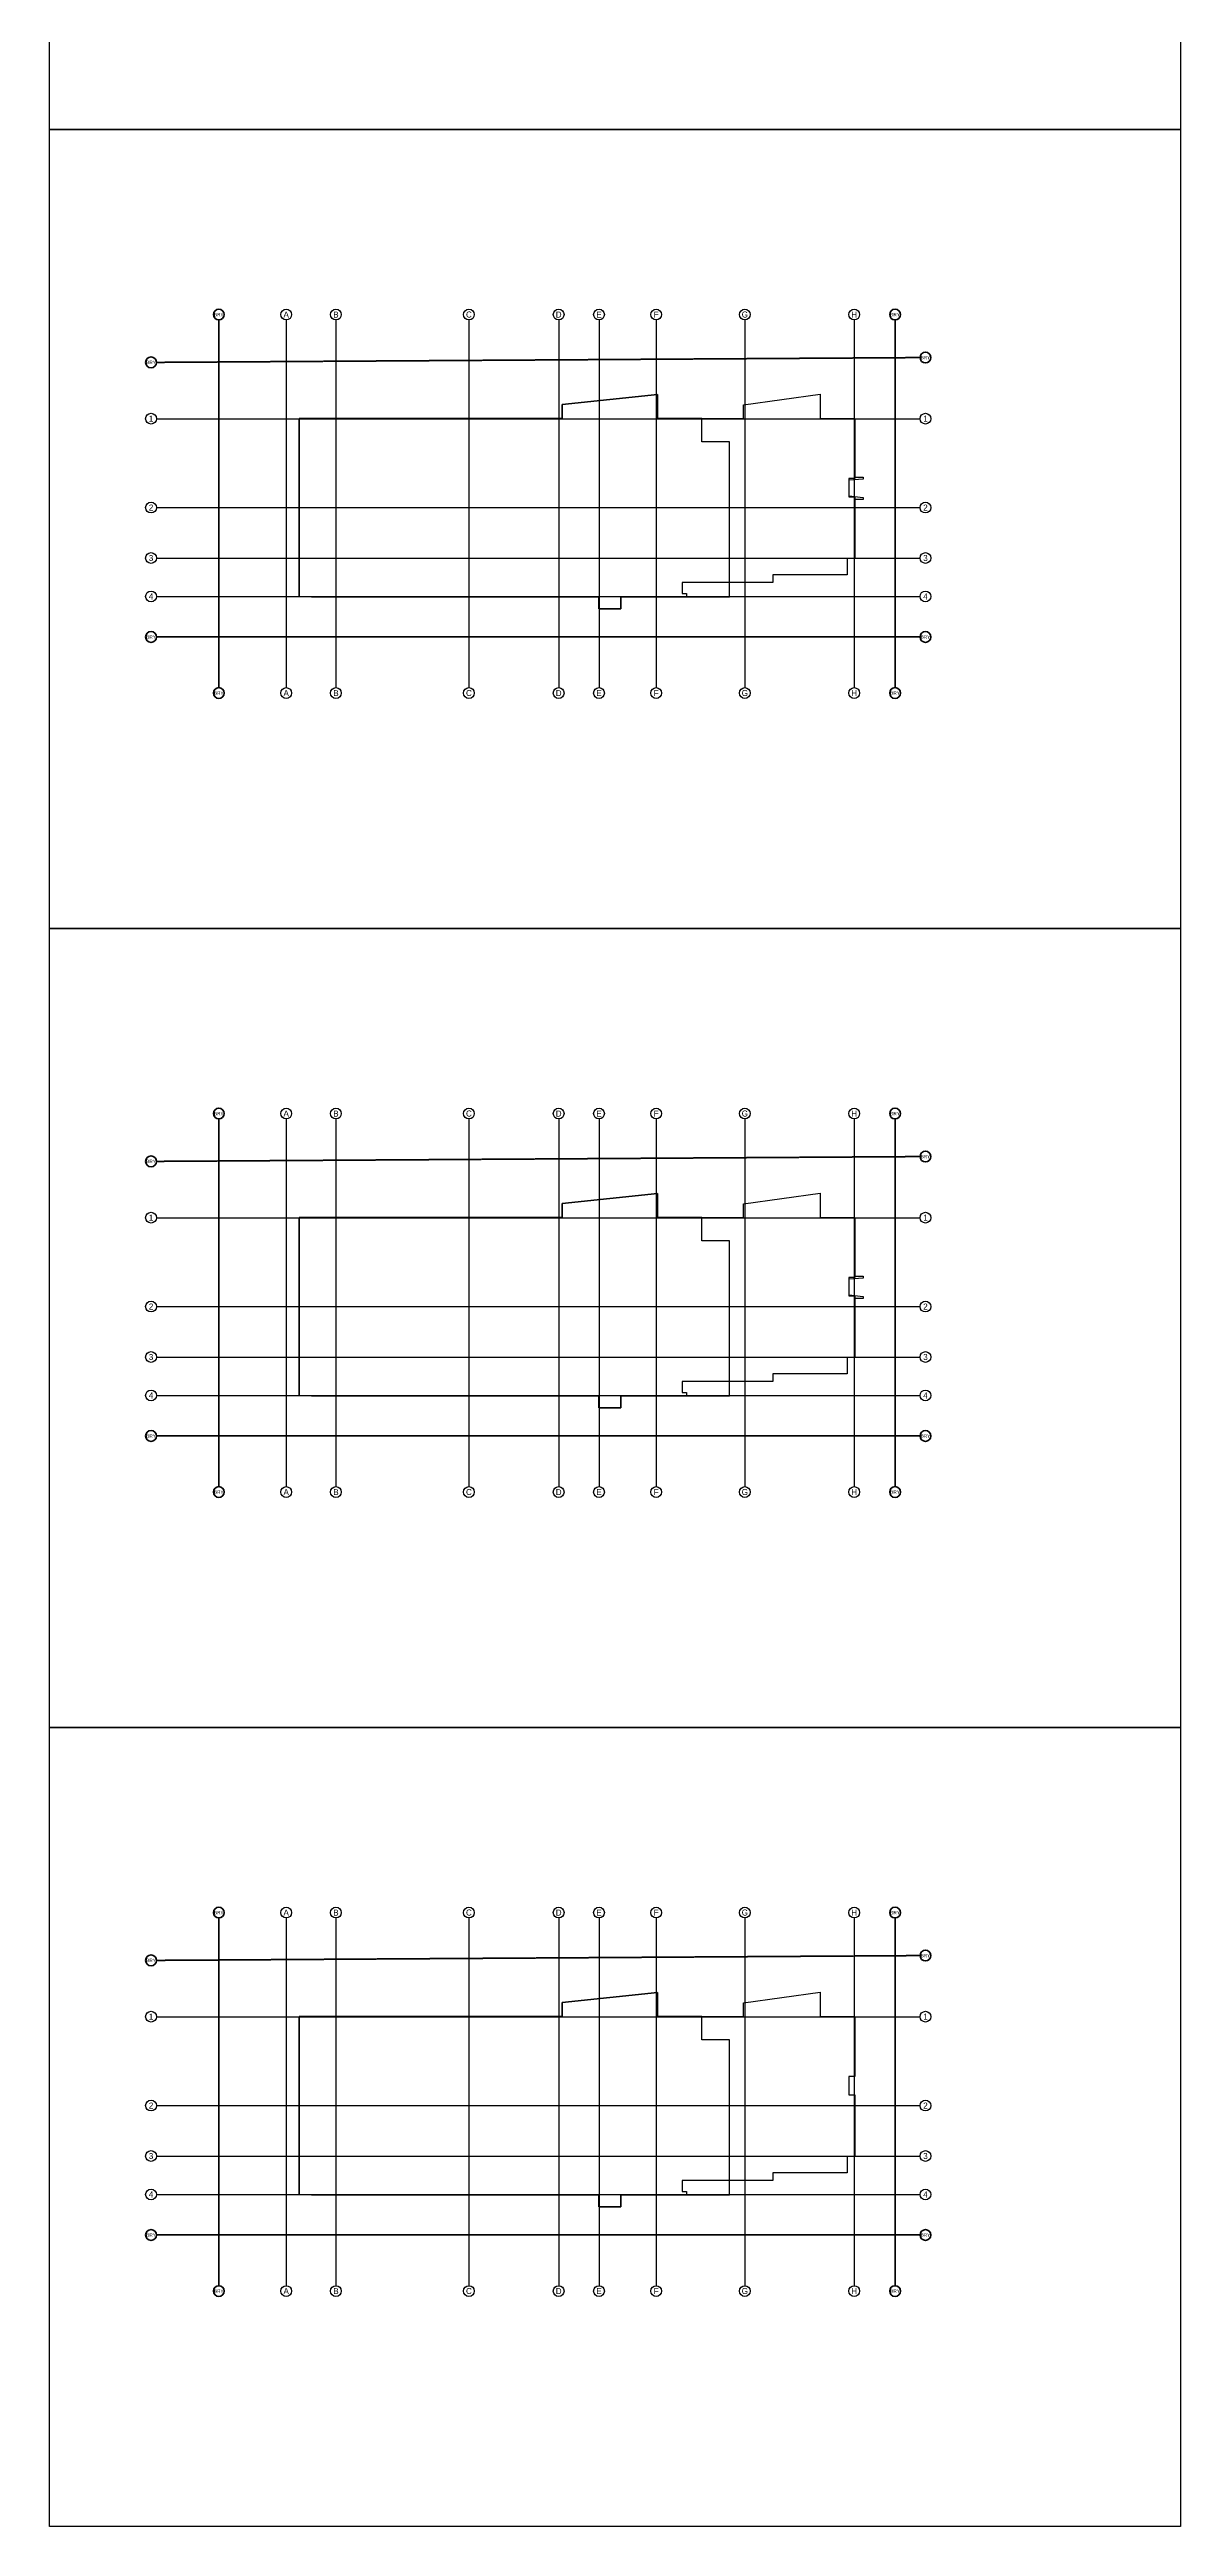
# Model space of a CAD drawing. Header units: millimetres. Extents: x -881708 to -119807, y 0 to 594021.
# Drawn here: x -881708 to -797600, y 118804 to 302951 of the extents above; entities that cross this region are included whole.
import ezdxf

# ---------------------------------------------------------------- set-up
doc = ezdxf.new("R2010")
doc.units = ezdxf.units.MM
doc.linetypes.add('ACAD_ISO02W100', pattern=[15, 12, -3])
for name, color, linetype in [('04 - Level Four-Six', 112, 'CONTINUOUS'), ('07 - Level Seven', 140, 'CONTINUOUS'), ('08 - Level Eight', 30, 'CONTINUOUS'), ('Grid Lines', 1, 'CONTINUOUS'), ('Images [2017.10.24]', 252, 'CONTINUOUS')]:
    doc.layers.add(name, color=color, linetype=linetype)
doc.styles.add('Waco', font='vrinda.ttf', dxfattribs={"height": 250})
picture_1 = doc.add_image_def('image22.tif', size_in_pixel=(9934, 7016))
picture_2 = doc.add_image_def('image23.tif', size_in_pixel=(9934, 7016))
picture_3 = doc.add_image_def('image24.tif', size_in_pixel=(9934, 7016))
picture_4 = doc.add_image_def('image25.tif', size_in_pixel=(9934, 7016))

msp = doc.modelspace()

# ---------------------------------------------------------------- linework, layer by layer
at = {"layer": '04 - Level Four-Six'}
for points in [[(-824405.4, 277329.1), (-824405.4, 275525.2), (-821821.5, 275525.2), (-821821.5, 271163.6), (-821199.4, 271163.6), (-821199.4, 271016.2), (-822257.1, 270923.9), (-822257.1, 269771.8), (-821199.4, 269636.5), (-821199.4, 269501.9), (-821821.5, 269501.9), (-821821.5, 265101.4), (-822382.2, 265101.4), (-822382.2, 263896.6), (-827920, 263896.6), (-827920, 263321.8), (-834651.2, 263321.8), (-834651.2, 262521.1), (-834348.7, 262521.1), (-834348.7, 262259.4), (-839214.4, 262259.4), (-839214.4, 261361.1), (-840857.2, 261361.1), (-840857.2, 262259.4), (-863133.8, 262259.4), (-863133.8, 275525.2), (-843576.8, 275525.2), (-843576.8, 276550.6), (-836488.4, 277311.1), (-836488.4, 275525.2), (-830090.9, 275525.2), (-830090.9, 276534.5)], [(-824405.4, 217927.7), (-824405.4, 216123.8), (-821821.5, 216123.8), (-821821.5, 211762.2), (-821199.4, 211762.2), (-821199.4, 211614.8), (-822257.1, 211522.4), (-822257.1, 210370.4), (-821199.4, 210235.1), (-821199.4, 210100.5), (-821821.5, 210100.5), (-821821.5, 205700), (-822382.2, 205700), (-822382.2, 204495.1), (-827920, 204495.1), (-827920, 203920.4), (-834651.2, 203920.4), (-834651.2, 203119.7), (-834348.7, 203119.7), (-834348.7, 202858), (-839214.4, 202858), (-839214.4, 201959.7), (-840857.2, 201959.7), (-840857.2, 202858), (-863133.8, 202858), (-863133.8, 216123.8), (-843576.8, 216123.8), (-843576.8, 217149.1), (-836488.4, 217909.7), (-836488.4, 216123.8), (-830090.9, 216123.8), (-830090.9, 217133.1)]]:
    msp.add_lwpolyline(points, close=True, dxfattribs=at)
at = {"layer": '07 - Level Seven'}
for points in [[(-863133.8, 275525.2), (-843576.8, 275525.2), (-843576.8, 276550.6), (-836488.4, 277311.1), (-836488.4, 275525.2), (-830090.9, 275525.2), (-830090.9, 276534.5), (-824405.4, 277329.1), (-824405.4, 275525.2), (-821821.5, 275525.2), (-821821.5, 271052.8), (-822257.1, 271052.8), (-822257.1, 269692.1), (-821821.5, 269692.1), (-821821.5, 265101.4), (-822382.2, 265101.4), (-822382.2, 263896.6), (-827920, 263896.6), (-827920, 263321.8), (-834651.2, 263321.8), (-834651.2, 262521.1), (-834348.7, 262521.1), (-834348.7, 262259.4), (-839214.4, 262259.4), (-839214.4, 261361.1), (-840857.2, 261361.1), (-840857.2, 262259.4), (-863133.8, 262259.4)], [(-863133.8, 216123.8), (-843576.8, 216123.8), (-843576.8, 217149.1), (-836488.4, 217909.7), (-836488.4, 216123.8), (-830090.9, 216123.8), (-830090.9, 217133.1), (-824405.4, 217927.7), (-824405.4, 216123.8), (-821821.5, 216123.8), (-821821.5, 211651.4), (-822257.1, 211651.4), (-822257.1, 210290.6), (-821821.5, 210290.6), (-821821.5, 205700), (-822382.2, 205700), (-822382.2, 204495.1), (-827920, 204495.1), (-827920, 203920.4), (-834651.2, 203920.4), (-834651.2, 203119.7), (-834348.7, 203119.7), (-834348.7, 202858), (-839214.4, 202858), (-839214.4, 201959.7), (-840857.2, 201959.7), (-840857.2, 202858), (-863133.8, 202858)], [(-863133.8, 156721.6), (-843576.8, 156721.6), (-843576.8, 157747), (-836488.4, 158507.5), (-836488.4, 156721.6), (-830090.9, 156721.6), (-830090.9, 157731), (-824405.4, 158525.5), (-824405.4, 156721.6), (-821821.5, 156721.6), (-821821.5, 152249.2), (-822257.1, 152249.2), (-822257.1, 150888.5), (-821821.5, 150888.5), (-821821.5, 146297.9), (-822382.2, 146297.9), (-822382.2, 145093), (-827920, 145093), (-827920, 144518.2), (-834651.2, 144518.2), (-834651.2, 143717.5), (-834348.7, 143717.5), (-834348.7, 143455.8), (-839214.4, 143455.8), (-839214.4, 142557.5), (-840857.2, 142557.5), (-840857.2, 143455.8), (-863133.8, 143455.8)]]:
    msp.add_lwpolyline(points, close=True, dxfattribs=at)
at = {"layer": '08 - Level Eight'}
for points in [[(-863133.8, 275525.2), (-863133.8, 262275.4), (-862218, 262275.4), (-862218, 262259.4), (-840857.2, 262259.4), (-840857.2, 261361.1), (-839214.4, 261361.1), (-839214.4, 262259.4), (-831137.6, 262259.4), (-831137.6, 273780.4), (-833203.5, 273780.4), (-833203.5, 275525.2), (-836488.4, 275525.2), (-836488.4, 277311.1), (-843576.8, 276550.6), (-843576.8, 275525.2)], [(-863133.8, 216123.8), (-863133.8, 202873.9), (-862218, 202873.9), (-862218, 202858), (-840857.2, 202858), (-840857.2, 201959.7), (-839214.4, 201959.7), (-839214.4, 202858), (-831137.6, 202858), (-831137.6, 214379), (-833203.5, 214379), (-833203.5, 216123.8), (-836488.4, 216123.8), (-836488.4, 217909.7), (-843576.8, 217149.1), (-843576.8, 216123.8)], [(-863133.8, 156721.6), (-863133.8, 143471.8), (-862218, 143471.8), (-862218, 143455.8), (-840857.2, 143455.8), (-840857.2, 142557.5), (-839214.4, 142557.5), (-839214.4, 143455.8), (-831137.6, 143455.8), (-831137.6, 154976.9), (-833203.5, 154976.9), (-833203.5, 156721.6), (-836488.4, 156721.6), (-836488.4, 158507.5), (-843576.8, 157747), (-843576.8, 156721.6)]]:
    msp.add_lwpolyline(points, close=True, dxfattribs=at)
at = {"layer": 'Grid Lines', "color": 142, "linetype": 'ACAD_ISO02W100', "lineweight": 40}
for points in [[(-869117.5, 282846.4), (-869117.5, 255509.7)], [(-818825.5, 282846.4), (-818825.5, 255509.7)], [(-873757.2, 279692.4), (-816966, 280050)], [(-873757.2, 259278.4), (-816966, 259278.4)], [(-869117.5, 223445), (-869117.5, 196108.3)], [(-818825.5, 223445), (-818825.5, 196108.3)], [(-873757.2, 220291), (-816966, 220648.5)], [(-873757.2, 199877), (-816966, 199877)], [(-869117.5, 164042.8), (-869117.5, 136706.1)], [(-818825.5, 164042.8), (-818825.5, 136706.1)], [(-873757.2, 160888.9), (-816966, 161246.4)], [(-873757.2, 140474.9), (-816966, 140474.9)]]:
    msp.add_lwpolyline(points, dxfattribs=at)
at = {"layer": 'Grid Lines', "linetype": 'ACAD_ISO02W100'}
for points in [[(-864107.5, 282846.4), (-864107.5, 255509.7)], [(-860407.5, 282846.4), (-860407.5, 255509.7)], [(-850517.5, 282846.4), (-850517.5, 255509.7)], [(-843842.5, 282846.4), (-843842.5, 255509.7)], [(-840842.5, 282846.4), (-840842.5, 255509.7)], [(-836592.5, 282846.4), (-836592.5, 255509.7)], [(-829997.5, 282846.4), (-829997.5, 255509.7)], [(-821865.5, 282846.4), (-821865.5, 255509.7)], [(-873757.2, 275507.4), (-816966, 275507.4)], [(-873757.2, 268897.4), (-816966, 268897.4)], [(-873757.2, 265148.4), (-816966, 265148.4)], [(-873757.2, 262288.4), (-816966, 262288.4)], [(-864107.5, 223445), (-864107.5, 196108.3)], [(-860407.5, 223445), (-860407.5, 196108.3)], [(-850517.5, 223445), (-850517.5, 196108.3)], [(-843842.5, 223445), (-843842.5, 196108.3)], [(-840842.5, 223445), (-840842.5, 196108.3)], [(-836592.5, 223445), (-836592.5, 196108.3)], [(-829997.5, 223445), (-829997.5, 196108.3)], [(-821865.5, 223445), (-821865.5, 196108.3)], [(-873757.2, 216106), (-816966, 216106)], [(-873757.2, 209496), (-816966, 209496)], [(-873757.2, 205747), (-816966, 205747)], [(-873757.2, 202887), (-816966, 202887)], [(-864107.5, 164042.8), (-864107.5, 136706.1)], [(-860407.5, 164042.8), (-860407.5, 136706.1)], [(-850517.5, 164042.8), (-850517.5, 136706.1)], [(-843842.5, 164042.8), (-843842.5, 136706.1)], [(-840842.5, 164042.8), (-840842.5, 136706.1)], [(-836592.5, 164042.8), (-836592.5, 136706.1)], [(-829997.5, 164042.8), (-829997.5, 136706.1)], [(-821865.5, 164042.8), (-821865.5, 136706.1)], [(-873757.2, 156703.9), (-816966, 156703.9)], [(-873757.2, 150093.9), (-816966, 150093.9)], [(-873757.2, 146344.9), (-816966, 146344.9)], [(-873757.2, 143484.9), (-816966, 143484.9)]]:
    msp.add_lwpolyline(points, dxfattribs=at)
at = {"layer": 'Grid Lines', "color": 142, "lineweight": 40}
for centre in [(-869117.5, 283247.6), (-818825.5, 283247.6), (-874158.4, 279692.4), (-816564.7, 280052.5), (-874158.4, 259278.4), (-816564.7, 259278.4), (-869117.5, 255108.5), (-818825.5, 255108.5), (-869117.5, 223846.2), (-818825.5, 223846.2), (-816564.7, 220651.1), (-874158.4, 220291), (-874158.4, 199877), (-816564.7, 199877), (-869117.5, 195707), (-818825.5, 195707), (-869117.5, 164444.1), (-818825.5, 164444.1), (-874158.4, 160888.9), (-816564.7, 161248.9), (-874158.4, 140474.9), (-816564.7, 140474.9), (-869117.5, 136304.9), (-818825.5, 136304.9)]:
    msp.add_circle(centre, 401.2, dxfattribs=at)
at = {"layer": 'Grid Lines'}
for centre in [(-864107.5, 283247.6), (-860407.5, 283247.6), (-850517.5, 283247.6), (-843842.5, 283247.6), (-840842.5, 283247.6), (-836592.5, 283247.6), (-829997.5, 283247.6), (-821865.5, 283247.6), (-874158.4, 275507.4), (-816564.7, 275507.4), (-874158.4, 268897.4), (-816564.7, 268897.4), (-874158.4, 265148.4), (-816564.7, 265148.4), (-874158.4, 262288.4), (-816564.7, 262288.4), (-864107.5, 255108.5), (-860407.5, 255108.5), (-850517.5, 255108.5), (-843842.5, 255108.5), (-840842.5, 255108.5), (-836592.5, 255108.5), (-829997.5, 255108.5), (-821865.5, 255108.5), (-864107.5, 223846.2), (-860407.5, 223846.2), (-850517.5, 223846.2), (-843842.5, 223846.2), (-840842.5, 223846.2), (-836592.5, 223846.2), (-829997.5, 223846.2), (-821865.5, 223846.2), (-874158.4, 216106), (-816564.7, 216106), (-874158.4, 209496), (-816564.7, 209496), (-874158.4, 205747), (-816564.7, 205747), (-874158.4, 202887), (-816564.7, 202887), (-864107.5, 195707), (-860407.5, 195707), (-850517.5, 195707), (-843842.5, 195707), (-840842.5, 195707), (-836592.5, 195707), (-829997.5, 195707), (-821865.5, 195707), (-864107.5, 164444.1), (-860407.5, 164444.1), (-850517.5, 164444.1), (-843842.5, 164444.1), (-840842.5, 164444.1), (-836592.5, 164444.1), (-829997.5, 164444.1), (-821865.5, 164444.1), (-874158.4, 156703.9), (-816564.7, 156703.9), (-874158.4, 150093.9), (-816564.7, 150093.9), (-874158.4, 146344.9), (-816564.7, 146344.9), (-874158.4, 143484.9), (-816564.7, 143484.9), (-864107.5, 136304.9), (-860407.5, 136304.9), (-850517.5, 136304.9), (-843842.5, 136304.9), (-840842.5, 136304.9), (-836592.5, 136304.9), (-829997.5, 136304.9), (-821865.5, 136304.9)]:
    msp.add_circle(centre, 401.2, dxfattribs=at)

# ---------------------------------------------------------------- texts
at = {"layer": 'Grid Lines', "color": 142, "char_height": 250, "attachment_point": 5, "style": 'Waco'}
for insert in [(-869117.5, 283247.6), (-818825.5, 283247.6), (-816564.7, 280052.5), (-874158.4, 279692.4), (-874158.4, 259278.4), (-816564.7, 259278.4), (-869117.5, 255108.5), (-818825.5, 255108.5), (-869117.5, 223846.2), (-818825.5, 223846.2), (-874158.4, 220291), (-816564.7, 220651.1), (-874158.4, 199877), (-816564.7, 199877), (-869117.5, 195707), (-818825.5, 195707), (-869117.5, 164444.1), (-818825.5, 164444.1), (-874158.4, 160888.9), (-816564.7, 161248.9), (-874158.4, 140474.9), (-816564.7, 140474.9), (-869117.5, 136304.9), (-818825.5, 136304.9)]:
    msp.add_mtext_dynamic_manual_height_columns('BRY', width=637.099, gutter_width=1250, heights=[0], dxfattribs=dict(at, insert=insert))
at = {"layer": 'Grid Lines', "char_height": 450, "attachment_point": 5, "style": 'Waco'}
for s, insert in [('A', (-864107.5, 283247.6)), ('B', (-860407.5, 283247.6)), ('C', (-850517.5, 283247.6)), ('D', (-843842.5, 283247.6)), ('E', (-840842.5, 283247.6)), ('F', (-836592.5, 283247.6)), ('G', (-829997.5, 283247.6)), ('H', (-821865.5, 283247.6)), ('1', (-874158.4, 275507.4)), ('1', (-816564.7, 275507.4)), ('2', (-874158.4, 268897.4)), ('2', (-816564.7, 268897.4)), ('3', (-874158.4, 265148.4)), ('3', (-816564.7, 265148.4)), ('4', (-874158.4, 262288.4)), ('4', (-816564.7, 262288.4)), ('A', (-864107.5, 255108.5)), ('B', (-860407.5, 255108.5)), ('C', (-850517.5, 255108.5)), ('D', (-843842.5, 255108.5)), ('E', (-840842.5, 255108.5)), ('F', (-836592.5, 255108.5)), ('G', (-829997.5, 255108.5)), ('H', (-821865.5, 255108.5)), ('A', (-864107.5, 223846.2)), ('B', (-860407.5, 223846.2)), ('C', (-850517.5, 223846.2)), ('D', (-843842.5, 223846.2)), ('E', (-840842.5, 223846.2)), ('F', (-836592.5, 223846.2)), ('G', (-829997.5, 223846.2)), ('H', (-821865.5, 223846.2)), ('1', (-874158.4, 216106)), ('1', (-816564.7, 216106)), ('2', (-874158.4, 209496)), ('2', (-816564.7, 209496)), ('3', (-874158.4, 205747)), ('3', (-816564.7, 205747)), ('4', (-874158.4, 202887)), ('4', (-816564.7, 202887)), ('A', (-864107.5, 195707)), ('B', (-860407.5, 195707)), ('C', (-850517.5, 195707)), ('D', (-843842.5, 195707)), ('E', (-840842.5, 195707)), ('F', (-836592.5, 195707)), ('G', (-829997.5, 195707)), ('H', (-821865.5, 195707)), ('A', (-864107.5, 164444.1)), ('B', (-860407.5, 164444.1)), ('C', (-850517.5, 164444.1)), ('D', (-843842.5, 164444.1)), ('E', (-840842.5, 164444.1)), ('F', (-836592.5, 164444.1)), ('G', (-829997.5, 164444.1)), ('H', (-821865.5, 164444.1)), ('1', (-874158.4, 156703.9)), ('1', (-816564.7, 156703.9)), ('2', (-874158.4, 150093.9)), ('2', (-816564.7, 150093.9)), ('3', (-874158.4, 146344.9)), ('3', (-816564.7, 146344.9)), ('4', (-874158.4, 143484.9)), ('4', (-816564.7, 143484.9)), ('A', (-864107.5, 136304.9)), ('B', (-860407.5, 136304.9)), ('C', (-850517.5, 136304.9)), ('D', (-843842.5, 136304.9)), ('E', (-840842.5, 136304.9)), ('F', (-836592.5, 136304.9)), ('G', (-829997.5, 136304.9)), ('H', (-821865.5, 136304.9))]:
    msp.add_mtext_dynamic_manual_height_columns(s, width=637.099, gutter_width=1250, heights=[0], dxfattribs=dict(at, insert=insert))

# ---------------------------------------------------------------- pictures from other files: only their frames are drawn
at = {"layer": 'Images [2017.10.24]'}
image = msp.add_image(picture_1, insert=(-881707.9, 297010.7), size_in_units=(84107.9, 59402.1), dxfattribs=at)
image.dxf.flags = 15
image = msp.add_image(picture_2, insert=(-881707.9, 237608.5), size_in_units=(84107.9, 59402.1), dxfattribs=at)
image.dxf.flags = 15
image = msp.add_image(picture_3, insert=(-881707.9, 178206.4), size_in_units=(84107.9, 59402.1), dxfattribs=at)
image.dxf.flags = 15
image = msp.add_image(picture_4, insert=(-881707.9, 118804.3), size_in_units=(84107.9, 59402.1), dxfattribs=at)
image.dxf.flags = 15

doc.saveas('drawing.dxf')
